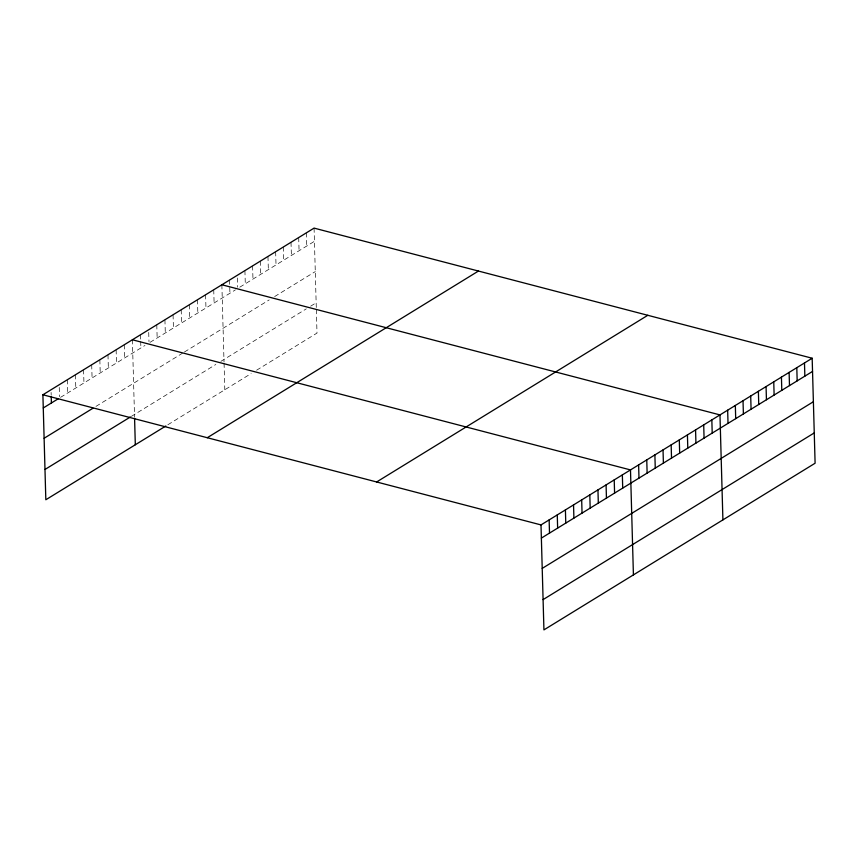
<?xml version="1.0" encoding="UTF-8"?>
<svg xmlns="http://www.w3.org/2000/svg" width="858" height="858" viewBox="0 0 858 858"><rect width="100%" height="100%" fill="white"/><g stroke="black" fill="none" stroke-linecap="round" stroke-linejoin="round"><path stroke-width="0.64" stroke-dasharray="4.29 3.22" d="M60.553 397.351L144.959 345.474M150.043 342.342L235.414 289.875M239.8 287.173L314.436 241.302M95.978 406.381L182.411 353.26M184.438 352.005L269.187 299.925M274.667 296.546L315.283 271.589M131.424 416.344L215.819 364.468M220.903 361.336L306.274 308.869M310.66 306.167L316.152 302.799M167.857 424.753L251.147 373.562M256.628 370.195L316.999 333.086L316.334 309.105M314.071 228.11L316.291 307.84M306.381 232.829L306.756 246.021M298.702 237.548L299.067 250.74M291.012 242.278L291.388 255.469M283.333 246.997L283.698 260.188M275.654 251.716L276.019 264.908M267.964 256.445L268.339 269.637M260.285 261.164L260.65 274.356M252.606 265.883L252.971 279.075M244.916 270.613L245.291 283.794M237.312 277.971L237.569 287.205M229.558 280.051L229.923 293.243M221.868 284.77L224.024 361.99M224.067 363.256L224.807 389.757M213.739 289.779L214.103 302.971M205.598 294.777L205.963 307.968M197.469 299.774L197.833 312.966M189.328 304.772L189.693 317.964M181.199 309.781L181.564 322.973M173.059 314.779L173.423 327.971M164.929 319.777L165.294 332.968M156.789 324.774L157.153 337.966M148.724 332.411L148.992 341.645M140.519 334.781L140.669 340.058M140.701 341.377L140.884 347.973M132.389 339.779L134.545 416.988M124.249 344.777L124.614 357.968M116.12 349.774L116.484 362.966M107.979 354.783L108.344 367.975M99.85 359.781L100.214 372.973M91.709 364.779L92.074 377.97M83.58 369.777L83.945 382.968M75.44 374.774L75.804 387.966M67.31 379.783L67.675 392.975M59.245 387.419L59.502 396.653M51.105 392.417L51.18 395.055"/><path stroke-width="1.29" d="M165.819 426.008L45.828 499.764L42.9 394.777L314.071 228.11L812.172 358.236L815.1 463.223L543.929 629.89L541.001 524.914L812.172 358.236M43.265 407.968L58.526 398.595M44.112 438.266L92.921 408.258M44.991 469.465L130.405 416.967M207.271 437.719L478.442 271.053M376.63 481.971L647.79 315.294M541.366 538.105L812.537 371.428M542.213 568.393L813.384 401.726M543.093 599.603L814.253 432.925M221.868 284.77L719.969 414.907L722.908 519.894M132.389 339.779L630.491 469.916L633.418 574.892M42.9 394.777L541.001 524.914M804.482 362.966L804.858 376.158M796.803 367.685L797.168 380.877M789.113 372.404L789.489 385.596M781.434 377.134L781.799 390.326M773.755 381.853L774.12 395.045M766.065 386.572L766.441 399.764M758.386 391.302L758.751 404.493M750.707 396.021L751.072 409.212M743.017 400.74L743.393 413.931M735.338 405.459L735.703 418.65M727.659 410.188L728.024 423.38M711.84 419.905L712.204 433.097M703.699 424.914L704.075 438.106M695.57 429.912L695.935 443.103M687.43 434.909L687.794 448.101M679.3 439.907L679.665 453.099M671.16 444.905L671.524 458.097M663.03 449.914L663.395 463.106M654.89 454.912L655.255 468.103M646.76 459.909L647.125 473.101M638.62 464.907L638.985 478.099M622.35 474.914L622.715 488.105M614.221 479.912L614.585 493.103M606.08 484.909L606.445 498.101M597.951 489.907L598.316 503.099M589.811 494.916L590.175 508.108M581.681 499.914L582.046 513.105M573.541 504.912L573.905 518.103M565.411 509.909L565.776 523.101M557.271 514.918L557.636 528.099M549.141 519.916L549.506 533.108M134.577 418.254L135.317 444.755M51.223 396.375L51.405 402.97"/></g></svg>
